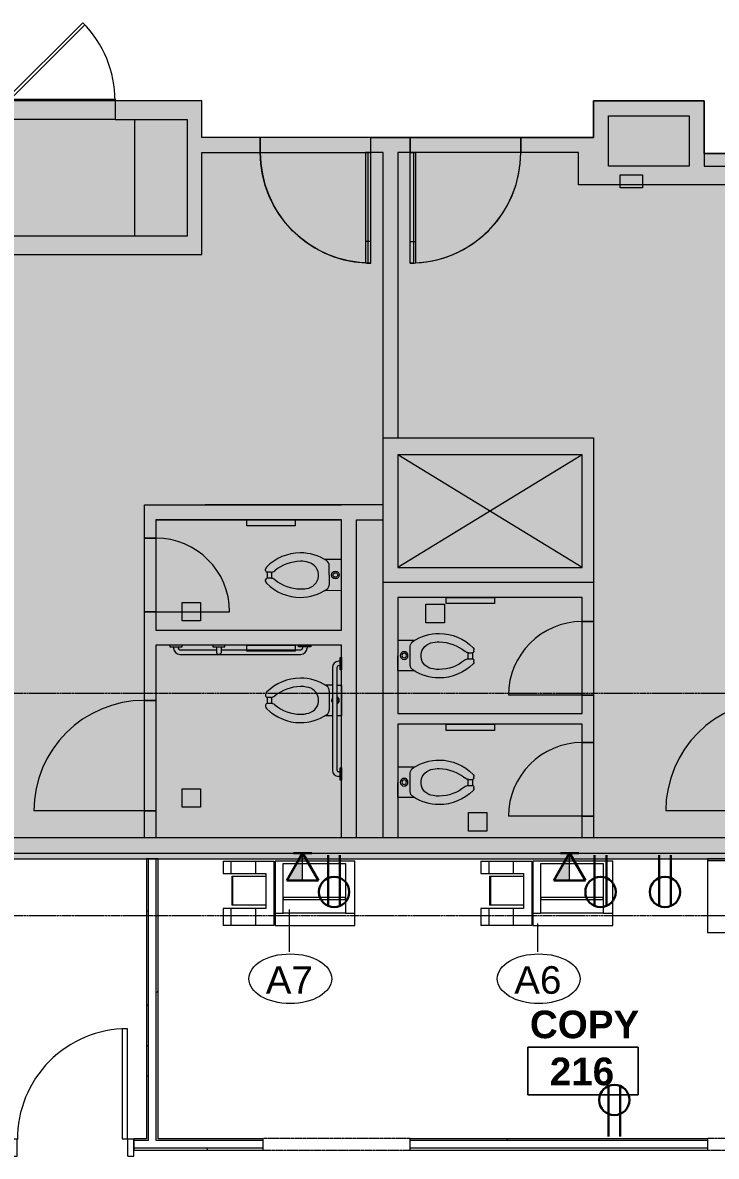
# Model space of a CAD drawing. Header units: inches. Extents: x 29752 to 31446, y 4278 to 5722.
# Drawn here: x 30234.2 to 30460.2, y 4689.3 to 5058.7 of the extents above; entities that cross this region are included whole.
import ezdxf

# ---------------------------------------------------------------- set-up
doc = ezdxf.new("R2010")
doc.units = ezdxf.units.IN
doc.header["$MEASUREMENT"] = 0
for name, pattern in [('Grid Line 1_2_', [0.875, 0.5, -0.125, 0.125, -0.125]), ('IMPORT-HIDDEN2 _3_', [0]), ('Overhead', [0.15625, 0.09375, -0.0625])]:
    doc.linetypes.add(name, pattern=pattern)
for name, color, linetype, lineweight in [('1900 Duke Street_2nd Flr_LINKED_dwg', 8, 'Continuous', 9), ('A-ANNO-NOTE', 131, 'Continuous', 30), ('A-AREA-IDEN', 2, 'Continuous', 9), ('A-DETL-GENF', 92, 'Continuous', 9), ('A-DETL-MEDM', 33, 'Continuous', 20), ('A-DETL-THIN', 151, 'Continuous', 9), ('A-DOOR', 31, 'Continuous', 13), ('A-DOOR-FRAM', 31, 'Continuous', 20), ('A-WALL', 113, 'Continuous', 13), ('A-WALL-PATT', 111, 'Continuous', 13), ('AD-DOORS', 7, 'IMPORT-HIDDEN2 _3_', 9), ('AE-DOORS', 7, 'Continuous', 9), ('AE-ELEV', 7, 'Continuous', 9), ('AE-FIXTURE', 7, 'Continuous', 9), ('AE-MILLWORK', 7, 'Continuous', 9), ('AE-RCP-HEADERS', 7, 'Continuous', 9), ('AE-WALLS-PATT', 7, 'Continuous', 9), ('AE-WALLS-TENANT', 7, 'Continuous', 9), ('AN-DOORS', 7, 'Continuous', 9), ('AN-FIXTURE', 7, 'Continuous', 9), ('I-WALL', 2, 'Continuous', 13), ('Q-CASE', 31, 'Continuous', 9), ('Q-SPCQ', 91, 'Continuous', 9), ('Q-SPCQ-IDEN', 132, 'Continuous', 9), ('S-GRID', 1, 'Continuous', 9)]:
    doc.layers.add(name, color=color, linetype=linetype, lineweight=lineweight)
doc.styles.add('Arial', font='arial.ttf', dxfattribs={"height": 9})
doc.styles.add('Swis721 Lt BT_B', font='', dxfattribs={"height": 9})
doc.styles.get('Swis721 Lt BT_B').set_extended_font_data('Swis721 Lt BT', bold=True)
pattern_1 = [(0, (0, 0), (30.72, 7.68), [1.267, -21.773, 1.267, -21.773, -122.88]), (0, (0, 0), (30.72, 7.68), [-46.08, 1.267, -44.813, 1.267, -21.773, -53.76]), (0, (0, 0), (30.72, 7.68), [-115.2, 1.267, -14.093, 1.267, -37.133]), (120, (11.52, 3.84), (-22.0110751, 22.7643004), [1.267, -21.773, 1.267, -21.773, -122.88]), (120, (11.52, 3.84), (-22.0110751, 22.7643004), [-46.08, 1.267, -44.813, 1.267, -21.773, -53.76]), (120, (11.52, 3.84), (-22.0110751, 22.7643004), [-115.2, 1.267, -14.093, 1.267, -37.133]), (240, (15.36, 19.2), (-8.7089249, -30.4443004), [1.267, -21.773, 1.267, -21.773, -122.88]), (240, (15.36, 19.2), (-8.7089249, -30.4443004), [-46.08, 1.267, -44.813, 1.267, -21.773, -53.76]), (240, (15.36, 19.2), (-8.7089249, -30.4443004), [-115.2, 1.267, -14.093, 1.267, -37.133])]

# ---------------------------------------------------------------- blocks, each defined once
blk = doc.blocks.new('1900 Duke Street_2nd Flr_LINKED_dwg_X-CORE$0$DRMX-6424983-FIRST FLOOR POWER _ SIGNAL')
at = {"layer": 'AD-DOORS', "linetype": 'Continuous'}
for p, q in [((1261.94, 608.56), (1261.94, 637.56)), ((1261.94, 601.56), (1261.94, 608.56)), ((1262.94, 608.56), (1262.94, 601.58)), ((1262.94, 601.56), (1261.94, 601.56))]:
    blk.add_line(p, q, dxfattribs=at)
at = {"layer": 'AD-DOORS', "linetype": 'Continuous', "flags": 128}
blk.add_lwpolyline([(1261.94, 637.56), (1262.94, 637.56), (1262.94, 608.56)], dxfattribs=at)
blk = doc.blocks.new('1900 Duke Street_2nd Flr_LINKED_dwg_P-TOILET_FLUSHVALVE-6424991-FIRST FLOOR POWER _ SIGNAL')
at = {"layer": 'AN-FIXTURE'}
for p, q in [((-1.93, 24.75), (-1.5, 24.75)), ((-1, 23.03), (-1, 24.25)), ((1, 23.03), (1, 24.25)), ((1.5, 24.75), (1.93, 24.75)), ((-3.03, 4), (3.03, 4))]:
    blk.add_line(p, q, dxfattribs=at)
at = {"layer": 'AN-FIXTURE', "flags": 128}
blk.add_lwpolyline([(-5, 5.38), (-5, 0), (5, 0), (5, 5.38)], dxfattribs=at)
at = {"layer": 'AN-FIXTURE'}
for radius in [1.25, 0.75]:
    blk.add_circle((0, 2), radius, dxfattribs=at)
for centre, radius, start, end in [((8.25, 13.42), 15.5, 134.5865, 180.0002), ((-1.93, 23.75), 1, 90.0002, 134.5865), ((-1.5, 24.25), 0.5, 0.0002, 90.0002), ((-3, 23.03), 2, 320.7782, 0.0002), ((0, 12.45), 10.35, 84.3454, 95.6549), ((0, 12.45), 11.85, 85.1576, 94.8427), ((1.5, 24.25), 0.5, 90.0002, 180.0002), ((3, 23.03), 2, 180.0002, 219.2221), ((1.93, 23.75), 1, 45.4138, 90.0002), ((-8.25, 13.42), 15.5, 0.0002, 45.4138), ((9.04, 13.2), 13.54, 140.7782, 179.0697), ((-9.04, 13.2), 13.54, 0.9307, 39.2221), ((8.25, 13.42), 15.5, 180.0002, 213.358), ((2.54, 13.02), 7.05, 176.7524, 192.5126), ((-0.05, 11.81), 4.31, 184.1235, 345.5792), ((-2.54, 13.02), 7.05, 341.0374, 3.2479), ((-8.25, 13.42), 15.5, 326.6423, 0.0002), ((-3.03, 6), 2, 213.358, 270.0002), ((3.03, 6), 2, 270.0002, 326.6423)]:
    blk.add_arc(centre, radius, start, end, dxfattribs=at)
blk = doc.blocks.new('1900 Duke Street_2nd Flr_LINKED_dwg_P-TOILET_FLUSHVALVE-6424993-FIRST FLOOR POWER _ SIGNAL')
at = {"layer": 'AN-FIXTURE'}
for p, q in [((-1.93, 24.75), (-1.5, 24.75)), ((-1, 23.03), (-1, 24.25)), ((1, 23.03), (1, 24.25)), ((1.5, 24.75), (1.93, 24.75)), ((-3.03, 4), (3.03, 4))]:
    blk.add_line(p, q, dxfattribs=at)
at = {"layer": 'AN-FIXTURE', "flags": 128}
blk.add_lwpolyline([(-5, 5.38), (-5, 0), (5, 0), (5, 5.38)], dxfattribs=at)
at = {"layer": 'AN-FIXTURE'}
for radius in [1.25, 0.75]:
    blk.add_circle((0, 2), radius, dxfattribs=at)
for centre, radius, start, end in [((8.25, 13.42), 15.5, 134.5865, 180.0002), ((-1.93, 23.75), 1, 90.0002, 134.5865), ((-1.5, 24.25), 0.5, 0.0002, 90.0002), ((-3, 23.03), 2, 320.7782, 0.0002), ((0, 12.45), 10.35, 84.3454, 95.6549), ((0, 12.45), 11.85, 85.1576, 94.8427), ((1.5, 24.25), 0.5, 90.0002, 180.0002), ((3, 23.03), 2, 180.0002, 219.2221), ((1.93, 23.75), 1, 45.4138, 90.0002), ((-8.25, 13.42), 15.5, 0.0002, 45.4138), ((9.04, 13.2), 13.54, 140.7782, 179.0697), ((-9.04, 13.2), 13.54, 0.9307, 39.2221), ((8.25, 13.42), 15.5, 180.0002, 213.358), ((2.54, 13.02), 7.05, 176.7524, 192.5126), ((-0.05, 11.81), 4.31, 184.1235, 345.5792), ((-2.54, 13.02), 7.05, 341.0374, 3.2479), ((-8.25, 13.42), 15.5, 326.6423, 0.0002), ((-3.03, 6), 2, 213.358, 270.0002), ((3.03, 6), 2, 270.0002, 326.6423)]:
    blk.add_arc(centre, radius, start, end, dxfattribs=at)
blk = doc.blocks.new('1900 Duke Street_2nd Flr_LINKED_dwg_A$C22A20B6F-6424995-FIRST FLOOR POWER _ SIGNAL')
at = {"layer": 'AN-FIXTURE', "flags": 128}
for points in [[(-30.85, 104.37), (-15.1, 104.37), (-15.1, 102.37), (-30.85, 102.37)], [(174.51, 104.37), (190.26, 104.37), (190.26, 102.37), (174.51, 102.37)], [(34.12, 79.03), (49.87, 79.03), (49.87, 77.03), (34.12, 77.03)], [(-30.85, 63.5), (-15.1, 63.5), (-15.1, 61.5), (-30.85, 61.5)], [(174.51, 63.5), (190.26, 63.5), (190.26, 61.5), (174.51, 61.5)], [(34.12, 37.72), (49.87, 37.72), (49.87, 35.72), (34.12, 35.72)]]:
    blk.add_lwpolyline(points, close=True, dxfattribs=at)
blk = doc.blocks.new('1900 Duke Street_2nd Flr_LINKED_dwg_36 DOOR-6424997-FIRST FLOOR POWER _ SIGNAL')
at = {"layer": 'AN-DOORS'}
blk.add_hatch(color=256, dxfattribs=at).paths.add_polyline_path([(0, 36), (-1.75, 35.96), (-1.75, 29), (0, 29), (0, 35.99)], flags=0)
blk.add_line((0, 29), (-1.75, 29), dxfattribs=at)
at = {"layer": 'AN-DOORS', "flags": 128}
blk.add_lwpolyline([(0, 36), (0, 0), (-1.75, 0), (-1.75, 36)], dxfattribs=at)
at = {"layer": 'AN-DOORS'}
blk.add_arc((0, 0), 36, 90, 180, dxfattribs=at)
blk = doc.blocks.new('1900 Duke Street_2nd Flr_LINKED_dwg_36 DOOR-6424998-FIRST FLOOR POWER _ SIGNAL')
at = {"layer": 'AN-DOORS'}
blk.add_hatch(color=256, dxfattribs=at).paths.add_polyline_path([(0, 36), (0, 29), (-1.75, 29), (-1.75, 35.96), (-0.88, 35.99)], flags=0)
blk.add_line((0, 29), (-1.75, 29), dxfattribs=at)
at = {"layer": 'AN-DOORS', "flags": 128}
blk.add_lwpolyline([(0, 36), (0, 0), (-1.75, 0), (-1.75, 36)], dxfattribs=at)
at = {"layer": 'AN-DOORS'}
blk.add_arc((0, 0), 36, 90, 180, dxfattribs=at)
blk = doc.blocks.new('1900 Duke Street_2nd Flr_LINKED_dwg-5565117-FIRST FLOOR POWER _ SIGNAL')
at = {"layer": 'AE-WALLS-PATT'}
h = blk.add_hatch(color=256, dxfattribs=at)
h.paths.add_polyline_path([(1399.06, 407.39), (1466.31, 407.39), (1466.31, 409.27), (1091.56, 409.27), (1091.56, 408.97), (1067.56, 408.99), (1067.56, 409.27), (1009.81, 409.27), (1009.81, 408.95), (991.94, 408.95), (991.94, 408.39), (986.94, 408.39), (986.94, 408.95), (979.81, 408.97), (979.81, 420.95), (982.69, 420.95), (982.69, 445.06), (984.31, 445.06), (984.31, 449.94), (977.81, 449.94), (977.81, 407.39), (1358.81, 407.39)], flags=0)
h.paths.add_polyline_path([(1093.81, 414.27), (1093.81, 604.31), (1194.06, 604.31), (1194.06, 637.56), (1213.06, 637.56), (1213.06, 642.44), (1194.06, 642.44), (1194.06, 654.44), (1165.76, 654.44), (1165.76, 648.31), (1189.19, 648.31), (1189.19, 610.31), (1093.81, 610.31), (1093.81, 648.31), (1129.76, 648.31), (1129.76, 654.44), (1127.44, 654.44), (1127.44, 649.45), (1091.56, 649.45), (1091.56, 640.95), (1089.69, 640.95), (1089.69, 420.99), (1091.56, 420.97), (1091.56, 414.27), (1093.6, 414.27)], flags=0)
h.paths.add_polyline_path([(979.81, 611.94), (984.31, 611.94), (984.31, 616.81), (982.69, 616.81), (982.69, 640.95), (979.81, 640.95), (979.81, 652.95), (986.94, 652.95), (986.94, 654.44), (977.81, 654.44), (977.81, 611.94)], flags=0)
h.paths.add_polyline_path([(1055.56, 646.06), (1055.56, 649.45), (1003.81, 649.45), (1003.81, 646.06)], flags=0)
h = blk.add_hatch(color=256, dxfattribs=at)
h.paths.add_polyline_path([(1449.69, 414.27), (1449.69, 633.19), (1422.56, 633.19), (1422.56, 649.56), (1466.31, 649.56), (1466.31, 654.44), (1417.69, 654.44), (1417.69, 633.19), (1357.69, 633.19), (1357.69, 654.44), (1321.69, 654.44), (1321.69, 642.44), (1297.94, 642.44), (1297.94, 637.56), (1316.81, 637.56), (1316.81, 627.06), (1445.44, 627.06), (1445.44, 414.27), (1449.67, 414.27)], flags=0)
h.paths.add_polyline_path([(1352.81, 633.19), (1326.56, 633.19), (1326.56, 649.56), (1352.81, 649.56), (1352.81, 633.53)], flags=0)
for points in [[(1257.94, 544.59), (1257.94, 637.56), (1261.94, 637.56), (1261.94, 642.44), (1249.06, 642.44), (1249.06, 637.56), (1253.06, 637.56), (1253.06, 544.59)], [(1361.65, 633.19), (1417.69, 633.19), (1417.69, 637.31), (1357.69, 637.31), (1357.69, 633.19)], [(1239.56, 414.27), (1244.44, 414.27), (1244.44, 517.94), (1253.06, 517.94), (1253.06, 522.81), (1175.31, 522.81), (1175.31, 511.94), (1179.06, 511.94), (1179.06, 517.94), (1239.56, 517.94), (1239.56, 481.94), (1179.06, 481.94), (1179.06, 487.94), (1175.31, 487.94), (1175.31, 459.06), (1179.06, 459.06), (1179.06, 477.06), (1239.56, 477.03), (1239.56, 427.28)], [(1253.15, 414.27), (1257.94, 414.27), (1257.94, 451.28), (1317.94, 451.28), (1317.94, 445.31), (1321.69, 445.31), (1321.69, 460.75), (1317.94, 460.75), (1317.94, 454.78), (1257.94, 454.78), (1257.94, 492.59), (1317.94, 492.59), (1317.94, 484.75), (1321.69, 484.75), (1321.69, 497.47), (1253.06, 497.47), (1253.06, 414.27)], [(1175.31, 414.27), (1179.06, 414.27), (1179.06, 423.06), (1175.31, 423.06), (1175.31, 420.97)], [(1317.94, 414.27), (1321.69, 414.27), (1321.69, 421.31), (1317.94, 421.31)]]:
    blk.add_hatch(color=256, dxfattribs=at).paths.add_polyline_path(points, flags=0)
h = blk.add_hatch(color=256, dxfattribs=at)
h.paths.add_polyline_path([(1253.06, 497.47), (1321.69, 497.47), (1321.69, 544.59), (1253.06, 544.59), (1253.06, 502.34)], flags=0)
h.paths.add_polyline_path([(1317.94, 502.34), (1257.94, 502.34), (1257.94, 539.09), (1317.94, 539.09), (1317.94, 511.94)], flags=0)
at = {"layer": 'AD-DOORS', "linetype": 'Continuous'}
for p, q in [((1248.06, 637.56), (1248.06, 608.56)), ((1249.06, 608.56), (1249.06, 637.56)), ((1248.06, 608.56), (1248.06, 601.58)), ((1249.06, 601.56), (1249.06, 608.56)), ((1248.06, 601.56), (1249.06, 601.56))]:
    blk.add_line(p, q, dxfattribs=at)
for centre, start, end in [((1249.06, 637.56), 180, 267.2068), ((1261.94, 637.56), 272.7932, 0), ((1249.06, 637.56), 267.2068, 268.5936), ((1249.06, 637.56), 268.6123, 270), ((1261.94, 637.56), 270, 271.3877), ((1261.94, 637.56), 271.4064, 272.7932)]:
    blk.add_arc(centre, 36, start, end, dxfattribs=at)
at = {"layer": 'AE-DOORS'}
for p, q in [((1249.06, 637.56), (1248.06, 637.56)), ((1179.06, 487.94), (1203.06, 487.94)), ((1317.94, 460.75), (1293.94, 460.75)), ((1175.31, 423.06), (1139.31, 423.06)), ((1317.94, 421.31), (1293.94, 421.31)), ((1381.19, 423.06), (1345.19, 423.06))]:
    blk.add_line(p, q, dxfattribs=at)
at = {"layer": 'AE-DOORS', "flags": 128}
blk.add_lwpolyline([(1129.76, 654.44), (1130.47, 653.73), (1155.93, 679.19), (1155.22, 679.89)], close=True, dxfattribs=at)
at = {"layer": 'AE-DOORS'}
for centre, radius, start, end in [((1129.76, 654.44), 36, 0, 45), ((1179.06, 487.94), 24, 0, 90), ((1317.94, 460.75), 24, 90, 180), ((1175.31, 423.06), 36, 90, 180), ((1381.19, 423.06), 36, 90, 180), ((1317.94, 421.31), 24, 90, 180)]:
    blk.add_arc(centre, radius, start, end, dxfattribs=at)
at = {"layer": 'AE-ELEV'}
for p, q in [((1317.94, 502.34), (1257.94, 539.09)), ((1317.94, 539.09), (1257.94, 502.34))]:
    blk.add_line(p, q, dxfattribs=at)
at = {"layer": 'AE-FIXTURE'}
for p, q in [((1184.84, 476.56), (1184.84, 476.06)), ((1186.34, 476.56), (1186.34, 476.06)), ((1198.81, 476.56), (1198.81, 474.56)), ((1200.31, 476.56), (1200.31, 474.56)), ((1226.81, 476.56), (1226.81, 476.06)), ((1228.31, 476.56), (1228.31, 476.06)), ((1186.84, 475.56), (1198.81, 475.56)), ((1186.84, 474.06), (1226.31, 474.06)), ((1200.31, 475.56), (1226.31, 475.56)), ((1236.56, 469.81), (1236.56, 436.29)), ((1238.06, 469.81), (1238.06, 436.29)), ((1239.06, 471.81), (1238.56, 471.81)), ((1239.06, 470.31), (1238.56, 470.31)), ((1239.06, 435.79), (1238.56, 435.79)), ((1239.06, 434.29), (1238.56, 434.29))]:
    blk.add_line(p, q, dxfattribs=at)
at = {"layer": 'AE-FIXTURE', "flags": 128}
for points in [[(1330.36, 626.13), (1330.36, 630.27), (1337.62, 630.27), (1337.62, 626.13)], [(1187.59, 476.56), (1187.59, 477.06), (1183.59, 477.06), (1183.59, 476.56)], [(1201.56, 476.56), (1201.56, 477.06), (1197.56, 477.06), (1197.56, 476.56)], [(1229.56, 476.56), (1225.56, 476.56), (1225.56, 477.06), (1229.56, 477.06)], [(1239.06, 473.06), (1239.56, 473.06), (1239.56, 469.06), (1239.06, 469.06)], [(1239.56, 433.04), (1239.06, 433.04), (1239.06, 437.04), (1239.56, 437.04)]]:
    blk.add_lwpolyline(points, close=True, dxfattribs=at)
at = {"layer": 'AE-FIXTURE'}
for centre, radius, start, end in [((1186.84, 476.06), 2, 180, 270), ((1186.84, 476.06), 0.5, 180, 270), ((1199.56, 474.88), 0.812, 202.6199, 337.3801), ((1226.31, 476.06), 0.5, 270, 0), ((1226.31, 476.06), 2, 270, 0), ((1238.56, 469.81), 2, 90, 180), ((1238.56, 469.81), 0.5, 90, 180), ((1238.56, 436.29), 2, 180, 270), ((1238.56, 436.29), 0.5, 180, 270)]:
    blk.add_arc(centre, radius, start, end, dxfattribs=at)
at = {"layer": 'AE-MILLWORK'}
blk.add_line((1172.19, 610.31), (1172.19, 648.31), dxfattribs=at)
at = {"layer": 'AE-RCP-HEADERS', "flags": 128}
for points in [[(1129.76, 655), (1165.76, 655), (1165.76, 648.31), (1129.76, 648.31)], [(1213.06, 637.56), (1249.06, 637.56), (1249.06, 642.44), (1213.06, 642.44)], [(1261.94, 642.44), (1297.94, 642.44), (1297.94, 637.56), (1261.94, 637.56)], [(1175.31, 511.94), (1179.06, 511.94), (1179.06, 487.94), (1175.31, 487.94)], [(1317.94, 484.75), (1321.69, 484.75), (1321.69, 460.75), (1317.94, 460.75)], [(1175.31, 459.06), (1179.06, 459.06), (1179.06, 423.06), (1175.31, 423.06)], [(1317.94, 445.31), (1321.69, 445.31), (1321.69, 421.31), (1317.94, 421.31)]]:
    blk.add_lwpolyline(points, close=True, dxfattribs=at)
at = {"layer": 'AE-WALLS-TENANT'}
for p, q in [((1357.69, 637.31), (1417.69, 637.31)), ((1253.06, 522.81), (1195.06, 522.81)), ((1179.06, 517.94), (1239.06, 517.94)), ((1321.69, 497.47), (1253.06, 497.47)), ((1048.69, 407.39), (1175.99, 407.39)), ((1179.74, 407.39), (1358.81, 407.39))]:
    blk.add_line(p, q, dxfattribs=at)
at = {"layer": 'AE-WALLS-TENANT', "flags": 128}
for points in [[(1093.81, 414.27), (1093.81, 604.31), (1194.06, 604.31), (1194.06, 637.56), (1213.06, 637.56), (1213.06, 642.44), (1194.06, 642.44), (1194.06, 654.44), (1165.76, 654.44), (1165.76, 648.31), (1189.19, 648.31), (1189.19, 610.31), (1093.81, 610.31), (1093.81, 648.31), (1129.76, 648.31), (1129.76, 654.44), (1127.44, 654.44)], [(1445.44, 414.27), (1445.44, 627.06), (1316.81, 627.06), (1316.81, 637.56), (1297.94, 637.56), (1297.94, 642.44), (1321.69, 642.44), (1321.69, 654.44), (1357.69, 654.44), (1357.69, 633.19), (1417.69, 633.19), (1417.69, 654.44), (1453.38, 654.44)], [(1253.06, 414.27), (1253.06, 637.56), (1249.06, 637.56), (1249.06, 642.44), (1261.94, 642.44), (1261.94, 637.56), (1257.94, 637.56), (1257.94, 544.59)], [(1253.06, 544.59), (1321.69, 544.59), (1321.69, 484.75), (1317.94, 484.75), (1317.94, 492.59), (1257.94, 492.59), (1257.94, 454.78), (1317.94, 454.78), (1317.94, 460.75), (1321.69, 460.75), (1321.69, 445.31), (1317.94, 445.31), (1317.94, 451.28), (1257.94, 451.28), (1257.94, 414.27)], [(1239.56, 414.27), (1239.56, 477.06), (1179.06, 477.06), (1179.06, 459.06), (1175.31, 459.06), (1175.31, 487.94), (1179.06, 487.94), (1179.06, 481.94), (1239.56, 481.94), (1239.56, 517.94), (1179.06, 517.94), (1179.06, 511.94), (1175.31, 511.94), (1175.31, 522.81), (1239.56, 522.81)], [(1244.44, 414.27), (1244.44, 517.94), (1253.06, 517.94)], [(1175.31, 414.27), (1175.31, 423.06), (1179.06, 423.06), (1179.06, 414.27)], [(1317.94, 414.27), (1317.94, 421.31), (1321.69, 421.31), (1321.69, 414.27)]]:
    blk.add_lwpolyline(points, dxfattribs=at)
for points in [[(1352.81, 633.19), (1326.56, 633.19), (1326.56, 649.56), (1352.81, 649.56)], [(1257.94, 539.09), (1257.94, 502.34), (1317.94, 502.34), (1317.94, 539.09)]]:
    blk.add_lwpolyline(points, close=True, dxfattribs=at)
at = {"layer": 'AN-FIXTURE'}
for p, q in [((1236.56, 464.06), (1234.18, 464.06)), ((1235.56, 462.09), (1235.56, 456.04)), ((1214.81, 460.99), (1214.81, 460.56)), ((1216.53, 460.06), (1215.31, 460.06)), ((1216.53, 458.06), (1215.31, 458.06)), ((1214.81, 457.56), (1214.81, 457.13)), ((1236.56, 454.06), (1234.18, 454.06))]:
    blk.add_line(p, q, dxfattribs=at)
at = {"layer": 'AN-FIXTURE', "flags": 128}
for points in [[(1187.58, 491.01), (1193.58, 491.01), (1193.58, 485.01), (1187.58, 485.01)], [(1267.06, 490.39), (1273.06, 490.39), (1273.06, 484.39), (1267.06, 484.39)], [(1187.58, 430.27), (1193.58, 430.27), (1193.58, 424.27), (1187.58, 424.27)], [(1280.88, 422.49), (1286.88, 422.49), (1286.88, 416.49), (1280.88, 416.49)]]:
    blk.add_lwpolyline(points, close=True, dxfattribs=at)
blk.add_lwpolyline([(1238.06, 464.06), (1239.56, 464.06), (1239.56, 454.06), (1238.06, 454.06)], dxfattribs=at)
at = {"layer": 'AN-FIXTURE'}
for centre, radius, start, end in [((1226.14, 450.81), 15.5, 89.9998, 135.4135), ((1226.14, 450.81), 15.5, 56.642, 89.9998), ((1226.36, 450.02), 13.54, 90.9303, 129.2218), ((1226.54, 456.53), 7.05, 77.4874, 93.2476), ((1227.76, 459.11), 4.31, 284.4208, 85.8765), ((1233.56, 462.09), 2, 359.9998, 56.642), ((1215.81, 460.99), 1, 135.4135, 179.9998), ((1215.31, 460.56), 0.5, 179.9998, 269.9998), ((1215.31, 457.56), 0.5, 89.9998, 179.9998), ((1227.11, 459.06), 11.85, 175.1573, 184.8424), ((1216.53, 462.06), 2, 269.9998, 309.2218), ((1216.53, 456.06), 2, 50.7779, 89.9998), ((1227.11, 459.06), 10.35, 174.3451, 185.6546), ((1237.56, 459.06), 1.25, 143.1679, 216.8321), ((1237.56, 459.06), 1.25, 293.5535, 66.4465), ((1237.56, 459.06), 0.75, 311.7597, 48.2403), ((1215.81, 457.13), 1, 179.9998, 224.5862), ((1226.14, 467.31), 15.5, 224.5862, 269.9998), ((1226.36, 468.1), 13.54, 230.7779, 269.0693), ((1226.54, 461.6), 7.05, 266.7521, 288.9626), ((1226.14, 467.31), 15.5, 269.9998, 303.3577), ((1233.56, 456.04), 2, 303.3577, 359.9998)]:
    blk.add_arc(centre, radius, start, end, dxfattribs=at)
at = {"extrusion": (0, 0, -1)}
for name, p, zscale, rotation in [('1900 Duke Street_2nd Flr_LINKED_dwg_36 DOOR-6424998-FIRST FLOOR POWER _ SIGNAL', (-1249.06, 637.56), -1, 180), ('1900 Duke Street_2nd Flr_LINKED_dwg_P-TOILET_FLUSHVALVE-6424993-FIRST FLOOR POWER _ SIGNAL', (-1257.94, 473.69), -0.9999999999999999, 90.21970898997775), ('1900 Duke Street_2nd Flr_LINKED_dwg_P-TOILET_FLUSHVALVE-6424993-FIRST FLOOR POWER _ SIGNAL', (-1257.94, 432.42), -0.9999999999999999, 90.21970898997775)]:
    blk.add_blockref(name, p, dxfattribs=dict(at, zscale=zscale, rotation=rotation))
for name, p in [('1900 Duke Street_2nd Flr_LINKED_dwg_X-CORE$0$DRMX-6424983-FIRST FLOOR POWER _ SIGNAL', (0, 0)), ('1900 Duke Street_2nd Flr_LINKED_dwg_A$C22A20B6F-6424995-FIRST FLOOR POWER _ SIGNAL', (1239.56, 413.56))]:
    blk.add_blockref(name, p)
for name, p, rotation in [('1900 Duke Street_2nd Flr_LINKED_dwg_36 DOOR-6424997-FIRST FLOOR POWER _ SIGNAL', (1261.94, 637.56), 180), ('1900 Duke Street_2nd Flr_LINKED_dwg_P-TOILET_FLUSHVALVE-6424991-FIRST FLOOR POWER _ SIGNAL', (1239.56, 499.94), 90.21970898997775)]:
    blk.add_blockref(name, p, dxfattribs=dict(rotation=rotation))
blk = doc.blocks.new('Door-Opening - 30_ x 84_-5950427-FIRST FLOOR POWER _ SIGNAL')
at = {"layer": 'A-DETL-GENF', "linetype": 'Overhead'}
for p, q in [((23.68, 1.88), (-24.32, 1.88)), ((-24.32, -1.87), (23.68, -1.87))]:
    blk.add_line(p, q, dxfattribs=at)
at = {"layer": 'A-DETL-MEDM'}
for p, q in [((-24.32, 1.88), (-24.32, -1.87)), ((23.68, -1.87), (23.68, 1.88))]:
    blk.add_line(p, q, dxfattribs=at)
blk = doc.blocks.new('Single Flush - OTJ_SOLIDFLUSH_ALUM-5854608-FIRST FLOOR POWER _ SIGNAL')
at = {"layer": 'A-DOOR', "lineweight": 20}
for p, q in [((16.15625, 37.6875), (16.15625, 1.875)), ((17.90625, 37.6875), (16.15625, 37.6875)), ((17.90625, 1.875), (17.90625, 37.6875)), ((16.15625, 1.875), (17.90625, 1.875))]:
    blk.add_line(p, q, dxfattribs=at)
at = {"layer": 'A-DOOR', "lineweight": 9}
blk.add_arc((17.90625, 1.875), 35.8125, 90, 180.5, dxfattribs=at)
at = {"layer": 'A-DOOR-FRAM'}
for p, q in [((-20, -3.875), (-20, 1.875)), ((-20, 1.875), (-18, 1.875)), ((-18, -3.875), (-18, 1.875)), ((18.000004, -3.875), (18.000004, 1.875)), ((18.000004, 1.875), (20.000004, 1.875)), ((20.000004, -3.875), (20.000004, 1.875)), ((-20, -3.875), (-18, -3.875)), ((18.000004, -3.875), (20.000004, -3.875))]:
    blk.add_line(p, q, dxfattribs=at)
blk = doc.blocks.new('C-L SHAPE COUNTER TOP - C-L SHAPE COUNTER TOP-6428071-FIRST FLOOR POWER _ SIGNAL')
at = {"layer": 'Q-CASE'}
for p, q in [((0.5, 60), (0, 60)), ((0.5, 0.5), (0.5, 60)), ((24, 60), (0.5, 60)), ((24, 24), (24, 60)), ((111, 24), (24, 24)), ((111, 0.5), (111, 24)), ((0, 0), (111, 0)), ((111, 0.5), (0.5, 0.5)), ((111, 0), (111, 0.5))]:
    blk.add_line(p, q, dxfattribs=at)
blk = doc.blocks.new('A-Copier-Floor - A-Copier-Floor 4-6424920-FIRST FLOOR POWER _ SIGNAL')
at = {"layer": 'Q-SPCQ'}
for p, q in [((-30.09, 11.47), (-27.49, 11.47)), ((-30.09, 11.47), (-30.09, 7.47)), ((-27.49, 11.47), (-19.49, 11.47)), ((-27.49, 11.47), (-27.49, 7.47)), ((-19.49, 11.47), (-13.49, 11.47)), ((-19.49, 11.47), (-19.49, 7.47)), ((-13.49, 11.47), (-13.49, -9.53)), ((12.91, 11.47), (-13.09, 11.47)), ((-13.09, 11.47), (-13.09, -5.51)), ((12.91, -5.51), (12.91, 11.47)), ((-30.09, 7.47), (-27.49, 7.47)), ((-27.49, 7.47), (-19.49, 7.47)), ((-19.49, 7.47), (-16.13, 7.47)), ((-16.13, 7.47), (-16.13, -3.97)), ((-13.29, 10.49), (-13.29, 8.47)), ((-13.29, 10.49), (-13.1, 10.49)), ((-13.1, 8.47), (-13.29, 8.47)), ((-10.52, -5.51), (-10.52, 10.67)), ((-10.52, 10.67), (9.82, 10.67)), ((9.82, 10.67), (9.82, -5.51)), ((-27.26, 6.6), (-26.84, 6.6)), ((-27.26, 6.6), (-27.26, -2.84)), ((-26.84, 6.6), (-16.13, 6.6)), ((-26.84, -2.84), (-26.84, 6.6)), ((-26.84, -2.84), (-27.26, -2.84)), ((-16.13, -2.84), (-26.84, -2.84)), ((9.82, -0.4), (-10.52, -0.4)), ((-10.52, -0.4), (-10.52, -1.03)), ((-10.52, -1.03), (9.82, -1.03)), ((9.82, -1.03), (9.82, -0.4)), ((-27.49, -3.97), (-30.09, -3.97)), ((-30.09, -3.97), (-30.09, -9.53)), ((-19.49, -3.97), (-27.49, -3.97)), ((-27.49, -3.97), (-27.49, -9.53)), ((-16.13, -3.97), (-19.49, -3.97)), ((-19.49, -3.97), (-19.49, -9.53)), ((-13.29, -5.51), (-13.29, -7.53)), ((-13.29, -5.51), (-13.1, -5.51)), ((-13.09, -5.51), (-10.52, -5.51)), ((-13.09, -5.51), (-13.09, -9.53)), ((9.82, -5.51), (-10.52, -5.51)), ((9.82, -5.51), (12.91, -5.51)), ((12.91, -9.53), (12.91, -5.51)), ((-27.49, -9.53), (-30.09, -9.53)), ((-19.49, -9.53), (-27.49, -9.53)), ((-13.49, -9.53), (-19.49, -9.53)), ((-13.1, -7.53), (-13.29, -7.53)), ((-13.09, -9.53), (12.91, -9.53))]:
    blk.add_line(p, q, dxfattribs=at)
blk = doc.blocks.new('A-Copier-Floor - A-Copier-Floor 3-6424892-FIRST FLOOR POWER _ SIGNAL')
at = {"layer": 'Q-SPCQ'}
for p, q in [((-30.09, 11.47), (-27.49, 11.47)), ((-30.09, 11.47), (-30.09, 7.47)), ((-27.49, 11.47), (-19.49, 11.47)), ((-27.49, 11.47), (-27.49, 7.47)), ((-19.49, 11.47), (-13.49, 11.47)), ((-19.49, 11.47), (-19.49, 7.47)), ((-13.49, 11.47), (-13.49, -9.53)), ((12.91, 11.47), (-13.09, 11.47)), ((-13.09, 11.47), (-13.09, -5.51)), ((12.91, -5.51), (12.91, 11.47)), ((-30.09, 7.47), (-27.49, 7.47)), ((-27.49, 7.47), (-19.49, 7.47)), ((-19.49, 7.47), (-16.13, 7.47)), ((-16.13, 7.47), (-16.13, -3.97)), ((-13.29, 10.49), (-13.29, 8.47)), ((-13.29, 10.49), (-13.1, 10.49)), ((-13.1, 8.47), (-13.29, 8.47)), ((-10.52, -5.51), (-10.52, 10.67)), ((-10.52, 10.67), (9.82, 10.67)), ((9.82, 10.67), (9.82, -5.51)), ((-27.26, 6.6), (-26.84, 6.6)), ((-27.26, 6.6), (-27.26, -2.84)), ((-26.84, 6.6), (-16.13, 6.6)), ((-26.84, -2.84), (-26.84, 6.6)), ((-26.84, -2.84), (-27.26, -2.84)), ((-16.13, -2.84), (-26.84, -2.84)), ((9.82, -0.4), (-10.52, -0.4)), ((-10.52, -0.4), (-10.52, -1.03)), ((-10.52, -1.03), (9.82, -1.03)), ((9.82, -1.03), (9.82, -0.4)), ((-27.49, -3.97), (-30.09, -3.97)), ((-30.09, -3.97), (-30.09, -9.53)), ((-19.49, -3.97), (-27.49, -3.97)), ((-27.49, -3.97), (-27.49, -9.53)), ((-16.13, -3.97), (-19.49, -3.97)), ((-19.49, -3.97), (-19.49, -9.53)), ((-13.29, -5.51), (-13.29, -7.53)), ((-13.29, -5.51), (-13.1, -5.51)), ((-13.09, -5.51), (-10.52, -5.51)), ((-13.09, -5.51), (-13.09, -9.53)), ((9.82, -5.51), (-10.52, -5.51)), ((9.82, -5.51), (12.91, -5.51)), ((12.91, -9.53), (12.91, -5.51)), ((-27.49, -9.53), (-30.09, -9.53)), ((-19.49, -9.53), (-27.49, -9.53)), ((-13.49, -9.53), (-19.49, -9.53)), ((-13.1, -7.53), (-13.29, -7.53)), ((-13.09, -9.53), (12.91, -9.53))]:
    blk.add_line(p, q, dxfattribs=at)
blk = doc.blocks.new('Room Tag - Room Name and Number-3379422-FIRST FLOOR POWER _ SIGNAL')
at = {"layer": 'A-AREA-IDEN'}
for p, q in [((-0.1881, -0.1636), (-0.1881, -0.0018)), ((-0.1881, -0.0018), (0.1869, -0.0018)), ((0.1869, -0.0018), (-0.1881, -0.0018)), ((-0.1881, -0.0018), (-0.1881, -0.1636)), ((0.1869, -0.0018), (0.1869, -0.1636)), ((0.1869, -0.1636), (0.1869, -0.0018)), ((0.1869, -0.1636), (-0.1881, -0.1636)), ((-0.1881, -0.1636), (0.1869, -0.1636))]:
    blk.add_line(p, q, dxfattribs=at)
blk = doc.blocks.new('Appliance_Specialty Equipment Tag - Standard-3515593-FIRST FLOOR POWER _ SIGNAL')
at = {"layer": 'Q-SPCQ-IDEN'}
blk.add_ellipse((-0.0499, 0.0037), major_axis=(-0.1406, 0), ratio=0.600473, dxfattribs=at)

msp = doc.modelspace()

# ---------------------------------------------------------------- hatches: boundary and pattern name
at = {"layer": 'A-ANNO-NOTE', "lineweight": 9}
for points in [[(30320.22, 4779.21), (30325.38, 4779.21), (30325.38, 4788.15), (30321.37, 4781.21)], [(30407.22, 4779.21), (30412.38, 4779.21), (30412.38, 4788.15), (30408.37, 4781.21)]]:
    msp.add_hatch(color=256, dxfattribs=at).paths.add_polyline_path(points, flags=0)
at = {"layer": 'A-DETL-GENF'}
h = msp.add_hatch(color=254, dxfattribs=at)
h.paths.add_polyline_path([(30085.49, 4991.45), (30086.36, 4991.45), (30086.36, 4991.2), (30085.49, 4991.2)], flags=0)
h.paths.add_polyline_path([(30090.49, 4787.2), (30090.49, 4787.77), (30102.36, 4787.78), (30102.36, 4788.08), (30101.11, 4788.08), (30101.11, 4793.08), (30102.36, 4793.08), (30102.36, 4799.77), (30181.36, 4799.8), (30181.36, 4907.12), (30090.49, 4907.12), (30090.49, 4911.12), (30181.36, 4911.12), (30181.36, 5019.77), (30184.86, 5019.77), (30184.86, 4799.8), (30188.24, 4799.8), (30188.24, 5019.77), (30190.11, 5019.77), (30190.11, 5028.27), (30154.11, 5028.27), (30154.11, 5024.87), (30102.36, 5024.87), (30102.36, 5023.25), (30154.11, 5023.25), (30154.11, 5019.75), (30090.49, 5019.77), (30090.49, 5028.27), (30085.49, 5028.27), (30085.49, 4991.45), (30083.49, 4991.45), (30083.49, 4990.75), (30076.36, 4990.75), (30076.36, 4948.75), (30083.49, 4948.75), (30083.49, 4942.95), (30085.49, 4942.95), (30085.49, 4871.45), (30086.36, 4871.45), (30086.36, 4871.2), (30084.49, 4871.2), (30084.49, 4870.75), (30076.36, 4870.75), (30076.36, 4828.75), (30084.49, 4828.75), (30084.49, 4823.2), (30086.36, 4823.2), (30086.36, 4822.95), (30085.49, 4822.95), (30085.49, 4799.77), (30082.86, 4799.77), (30082.86, 4823.87), (30081.24, 4823.87), (30081.24, 4799.77), (30078.36, 4799.77), (30078.36, 4787.77), (30085.49, 4787.76), (30085.49, 4787.2)], flags=0)
h.paths.add_polyline_path([(29930.86, 4791.08), (29930.86, 4796.25), (29872.39, 4796.25), (29872.39, 4791.09)], flags=0)
h.paths.add_polyline_path([(30479.74, 4793.08), (30479.74, 4801.87), (30483.49, 4801.87), (30483.49, 4793.08), (30543.99, 4793.08), (30543.99, 4855.87), (30483.49, 4855.84), (30483.49, 4837.87), (30479.74, 4837.87), (30479.74, 4866.75), (30483.49, 4866.75), (30483.49, 4860.75), (30543.99, 4860.75), (30543.99, 4896.75), (30483.49, 4896.75), (30483.49, 4890.75), (30479.74, 4890.75), (30479.74, 4901.62), (30543.99, 4901.62), (30543.99, 5005.87), (30415.36, 5005.87), (30415.36, 5016.37), (30396.49, 5016.37), (30396.49, 5021.25), (30360.49, 5021.25), (30360.49, 5016.37), (30356.49, 5016.37), (30356.49, 4923.4), (30420.24, 4923.4), (30420.24, 4863.56), (30416.49, 4863.56), (30416.49, 4871.4), (30356.49, 4871.4), (30356.49, 4833.59), (30416.49, 4833.59), (30416.49, 4839.56), (30420.24, 4839.56), (30420.24, 4824.12), (30416.49, 4824.12), (30416.49, 4830.09), (30356.49, 4830.09), (30356.49, 4793.08), (30416.49, 4793.08), (30416.49, 4800.12), (30420.24, 4800.12), (30420.24, 4793.08), (30445.51, 4793.08)], flags=0)
h.paths.add_polyline_path([(30548.24, 4793.08), (30564.86, 4793.08), (30564.86, 5028.37), (30521.11, 5028.37), (30521.11, 5012), (30548.24, 5012), (30548.24, 4855.84)], flags=0)
h.paths.add_polyline_path([(30351.61, 4793.08), (30351.61, 4896.75), (30342.99, 4896.75), (30342.99, 4793.08)], flags=0)
h.paths.add_polyline_path([(30579.11, 4793.08), (30662.93, 4793.08), (30662.93, 4811.78), (30670.99, 4811.78), (30670.99, 5007.78), (30662.93, 5007.78), (30662.93, 5027.12), (30656.86, 5027.12), (30656.86, 5033.25), (30620.86, 5033.25), (30620.86, 5027.12), (30579.11, 5027.12), (30579.11, 5001.78), (30570.99, 5001.78), (30570.99, 4811.78), (30579.11, 4811.78), (30579.11, 4806.09)], flags=0)
h.paths.add_polyline_path([(30328.28, 4793.08), (30338.11, 4793.08), (30338.11, 4855.87), (30277.61, 4855.87), (30277.61, 4837.87), (30273.86, 4837.87), (30273.86, 4866.75), (30277.61, 4866.75), (30277.61, 4860.75), (30338.11, 4860.75), (30338.11, 4896.75), (30277.61, 4896.75), (30277.61, 4890.75), (30273.86, 4890.75), (30273.86, 4901.62), (30351.61, 4901.62), (30351.61, 5016.37), (30347.61, 5016.37), (30347.61, 5021.25), (30311.61, 5021.25), (30311.61, 5016.37), (30292.61, 5016.37), (30292.61, 4983.12), (30192.36, 4983.12), (30192.36, 4886.87), (30220.78, 4886.87), (30220.78, 4883.12), (30192.36, 4883.12), (30192.36, 4851.33), (30211.11, 4851.33), (30211.11, 4847.58), (30192.36, 4847.58), (30192.36, 4793.08), (30273.86, 4793.08), (30273.86, 4801.87), (30277.61, 4801.87), (30277.61, 4793.08), (30315.25, 4793.08)], flags=0)
h.paths.add_polyline_path([(30108.36, 4793.08), (30166.11, 4793.08), (30166.11, 4796.23), (30108.36, 4796.23)], flags=0)
h.paths.add_polyline_path([(29872.39, 4799.75), (29948.61, 4799.77), (29948.61, 4828.75), (29951.49, 4828.75), (29951.49, 4870.75), (29948.61, 4870.75), (29948.61, 4917.77), (29872.39, 4917.75), (29872.39, 4799.77)], flags=0)
h.paths.add_polyline_path([(30082.86, 4875.62), (30082.86, 4943.87), (30081.24, 4943.87), (30081.24, 4875.62)], flags=0)
h.paths.add_polyline_path([(30393.41, 4881.15), (30416.49, 4881.15), (30416.49, 4917.9), (30356.49, 4917.9), (30356.49, 4881.15), (30391.43, 4881.15)], flags=0)
h.paths.add_polyline_path([(29878.39, 4921.25), (29930.86, 4921.25), (29930.86, 4929.77), (29950.24, 4929.77), (29950.24, 5027.14), (29872.39, 5027.14), (29872.39, 4929.77), (29878.39, 4929.77)], flags=0)
h.paths.add_polyline_path([(30086.36, 4942.95), (30085.49, 4942.95), (30085.49, 4943.2), (30086.36, 4943.2)], flags=0)
h.paths.add_polyline_path([(30347.61, 4980.37), (30345.86, 4980.42), (30345.86, 4987.37), (30347.61, 4987.37), (30347.61, 4980.38)], flags=0)
h.paths.add_polyline_path([(30360.49, 4980.37), (30360.49, 4987.37), (30362.24, 4987.37), (30362.24, 4980.42), (30361.36, 4980.38)], flags=0)
h.paths.add_polyline_path([(30195.61, 4989.12), (30195.61, 5027.12), (30192.36, 5027.12), (30192.36, 4989.12), (30192.5, 4989.12)], flags=0)
h.paths.add_polyline_path([(30228.31, 4989.12), (30287.74, 4989.12), (30287.74, 5027.12), (30264.31, 5027.12), (30264.31, 5033.25), (30228.31, 5033.25), (30228.31, 5027.12), (30199.74, 5027.12), (30199.74, 4989.12)], flags=0)
h.paths.add_polyline_path([(30082.86, 4995.62), (30082.86, 5019.77), (30081.24, 5019.77), (30081.24, 4995.62)], flags=0)
h.paths.add_polyline_path([(30434.99, 5012), (30451.36, 5012), (30451.36, 5028.37), (30425.11, 5028.37), (30425.11, 5012), (30430.35, 5012)], flags=0)
h.paths.add_polyline_path([(30676.99, 5027.62), (30677.11, 5027.62), (30677.09, 5031.37), (30676.99, 5031.37), (30676.99, 5028.25)], flags=0)
at = {"layer": 'A-WALL-PATT', "lineweight": 9}
msp.add_hatch(color=7, dxfattribs=at).paths.add_polyline_path([(30674.53, 4788.08), (30677.11, 4788.08), (30677.11, 4793.08), (30101.11, 4793.08), (30101.11, 4788.08), (30662.93, 4788.08)], flags=0)
h = msp.add_hatch(dxfattribs=at)
h.set_pattern_fill('FP_1', color=256, style=0, pattern_type=2)
h.set_pattern_definition(pattern_1)
h.paths.add_polyline_path([(30274.54, 4695.06), (30275.17, 4695.06), (30275.17, 4786.2), (30274.54, 4786.2), (30274.54, 4700.83)], flags=0)
h = msp.add_hatch(dxfattribs=at)
h.set_pattern_fill('FP_1', color=256, style=0, pattern_type=2)
h.set_pattern_definition(pattern_1)
h.paths.add_polyline_path([(30277.67, 4695.06), (30278.29, 4695.06), (30278.29, 4786.2), (30277.67, 4786.2), (30277.67, 4700.83)], flags=0)
h = msp.add_hatch(dxfattribs=at)
h.set_pattern_fill('FP_1', color=256, style=0, pattern_type=2)
h.set_pattern_definition(pattern_1)
h.paths.add_polyline_path([(30758.65, 4694.44), (30764.43, 4694.44), (30764.43, 4695.06), (30714.68, 4695.06), (30714.68, 4694.44), (30742.51, 4694.44)], flags=0)
h.paths.add_polyline_path([(30571.56, 4694.44), (30621.79, 4694.44), (30621.79, 4695.06), (30571.48, 4695.06), (30571.48, 4694.44)], flags=0)
h.paths.add_polyline_path([(30541.36, 4694.44), (30541.98, 4694.44), (30541.98, 4695.06), (30505.36, 4695.06), (30505.36, 4694.44), (30541.17, 4694.44)], flags=0)
h.paths.add_polyline_path([(30661.79, 4694.44), (30666.98, 4694.44), (30666.98, 4695.06), (30661.79, 4695.06)], flags=0)
h.paths.add_polyline_path([(30674.68, 4694.44), (30674.68, 4695.06), (30669.48, 4695.06), (30669.48, 4694.44), (30670.11, 4694.44)], flags=0)
h.paths.add_polyline_path([(30360.42, 4694.44), (30457.36, 4694.44), (30457.36, 4695.06), (30360.42, 4695.06)], flags=0)
h.paths.add_polyline_path([(30289.2, 4694.44), (30312.42, 4694.44), (30312.42, 4695.06), (30277.67, 4695.06), (30277.67, 4694.44)], flags=0)
h.paths.add_polyline_path([(30210.84, 4694.44), (30230.42, 4694.44), (30230.42, 4695.06), (30210.84, 4695.06), (30210.84, 4694.83)], flags=0)
h.paths.add_polyline_path([(30275.17, 4694.44), (30275.17, 4695.06), (30270.42, 4695.06), (30270.42, 4694.44)], flags=0)
h.paths.add_polyline_path([(30182.09, 4694.44), (30182.09, 4695.06), (30147.24, 4695.06), (30147.24, 4694.44), (30181.36, 4694.44)], flags=0)
h = msp.add_hatch(dxfattribs=at)
h.set_pattern_fill('FP_1', color=256, style=0, pattern_type=2)
h.set_pattern_definition(pattern_1)
h.paths.add_polyline_path([(30758.65, 4691.31), (30767.55, 4691.31), (30767.55, 4691.94), (30714.68, 4691.94), (30714.68, 4691.31), (30742.51, 4691.31)], flags=0)
h.paths.add_polyline_path([(30541.36, 4691.31), (30621.79, 4691.31), (30621.79, 4691.94), (30505.36, 4691.94), (30505.36, 4691.31), (30539.6, 4691.31)], flags=0)
h.paths.add_polyline_path([(30669.48, 4691.31), (30674.68, 4691.31), (30674.68, 4691.94), (30661.79, 4691.94), (30661.79, 4691.31), (30666.98, 4691.31)], flags=0)
h.paths.add_polyline_path([(30457.36, 4691.31), (30457.36, 4691.94), (30360.42, 4691.94), (30360.42, 4691.31), (30393.41, 4691.31)], flags=0)
h.paths.add_polyline_path([(30211.36, 4691.31), (30230.42, 4691.31), (30230.42, 4691.94), (30144.11, 4691.94), (30144.13, 4691.31), (30208.36, 4691.31)], flags=0)
h.paths.add_polyline_path([(30289.2, 4691.31), (30312.42, 4691.31), (30312.42, 4691.94), (30270.42, 4691.94), (30270.42, 4691.31), (30277.67, 4691.31)], flags=0)

# ---------------------------------------------------------------- linework, layer by layer
at = {"layer": 'A-ANNO-NOTE', "lineweight": 9}
for p, q in [((30325.38, 4788.15), (30320.22, 4779.21)), ((30325.38, 4779.21), (30325.38, 4788.15)), ((30412.38, 4788.15), (30407.22, 4779.21)), ((30412.38, 4779.21), (30412.38, 4788.15)), ((30320.22, 4779.21), (30325.38, 4779.21)), ((30407.22, 4779.21), (30412.38, 4779.21))]:
    msp.add_line(p, q, dxfattribs=at)
at = {"layer": 'A-ANNO-NOTE'}
for p, q in [((30325.38, 4788.15), (30320.22, 4779.21)), ((30325.42, 4788.08), (30320.26, 4779.15)), ((30322.42, 4788.08), (30328.42, 4788.08)), ((30325.38, 4788.15), (30330.54, 4779.21)), ((30325.42, 4788.08), (30330.57, 4779.15)), ((30333.76, 4787.42), (30333.76, 4770.9)), ((30337.59, 4787.42), (30337.59, 4770.9)), ((30412.38, 4788.15), (30407.22, 4779.21)), ((30412.42, 4788.08), (30407.26, 4779.15)), ((30409.42, 4788.08), (30415.42, 4788.08)), ((30412.38, 4788.15), (30417.54, 4779.21)), ((30412.42, 4788.08), (30417.57, 4779.15)), ((30420.57, 4787.42), (30420.57, 4770.9)), ((30424.41, 4787.42), (30424.41, 4770.9)), ((30441.57, 4787.42), (30441.57, 4770.9)), ((30445.41, 4787.42), (30445.41, 4770.9)), ((30330.54, 4779.21), (30320.22, 4779.21)), ((30330.57, 4779.15), (30320.26, 4779.15)), ((30417.54, 4779.21), (30407.22, 4779.21)), ((30417.57, 4779.15), (30407.26, 4779.15)), ((30425.06, 4695.72), (30425.06, 4712.24)), ((30428.89, 4695.72), (30428.89, 4712.24))]:
    msp.add_line(p, q, dxfattribs=at)
for centre in [(30335.67, 4775.46), (30422.49, 4775.46), (30443.49, 4775.46), (30426.98, 4707.68)]:
    msp.add_circle(centre, 4.95, dxfattribs=at)
at = {"layer": 'A-DETL-THIN'}
for p, q in [((30292.61, 5033.25), (30076.36, 5033.25)), ((30292.61, 5021.25), (30292.61, 5033.25)), ((30456.24, 5033.25), (30420.24, 5033.25)), ((30420.24, 5033.25), (30420.24, 5021.25)), ((30456.24, 5016.12), (30456.24, 5033.25)), ((30420.24, 5021.25), (30292.61, 5021.25)), ((30516.24, 5016.12), (30456.24, 5016.12)), ((30076.36, 4786.2), (30677.11, 4786.2))]:
    msp.add_line(p, q, dxfattribs=at)
at = {"layer": 'A-WALL'}
for p, q in [((30275.17, 4694.44), (30275.17, 4786.2)), ((30277.67, 4694.44), (30277.67, 4786.2)), ((30275.17, 4694.44), (30270.42, 4694.44)), ((30312.42, 4691.94), (30270.42, 4691.94)), ((30312.42, 4694.44), (30277.67, 4694.44)), ((30457.36, 4694.44), (30360.42, 4694.44)), ((30457.36, 4691.94), (30360.42, 4691.94))]:
    msp.add_line(p, q, dxfattribs=at)
at = {"layer": 'I-WALL', "color": 8, "lineweight": 20}
for p, q in [((30671.99, 4793.08), (30101.11, 4793.08)), ((30101.11, 4788.08), (30677.11, 4788.08))]:
    msp.add_line(p, q, dxfattribs=at)
at = {"layer": 'I-WALL'}
for p, q in [((30274.54, 4786.2), (30274.54, 4695.06)), ((30278.29, 4786.2), (30274.54, 4786.2)), ((30278.29, 4695.06), (30278.29, 4786.2)), ((30274.54, 4695.06), (30270.42, 4695.06)), ((30270.42, 4695.06), (30270.42, 4691.31)), ((30312.42, 4695.06), (30278.29, 4695.06)), ((30457.36, 4695.06), (30360.42, 4695.06)), ((30270.42, 4691.31), (30312.42, 4691.31)), ((30360.42, 4691.31), (30457.36, 4691.31))]:
    msp.add_line(p, q, dxfattribs=at)
at = {"layer": 'Q-SPCQ-IDEN'}
for p, q in [((30320.98, 4769.76), (30320.98, 4755.98)), ((30401.94, 4765.17), (30401.94, 4755.98))]:
    msp.add_line(p, q, dxfattribs=at)
at = {"layer": 'S-GRID', "linetype": 'Grid Line 1_2_'}
for p, q in [((31446.27, 4840.08), (29775.66, 4840.08)), ((31446.27, 4767.7), (29775.66, 4767.7))]:
    msp.add_line(p, q, dxfattribs=at)

# ---------------------------------------------------------------- block references
at = {"layer": '1900 Duke Street_2nd Flr_LINKED_dwg', "color": 7}
msp.add_blockref('1900 Duke Street_2nd Flr_LINKED_dwg-5565117-FIRST FLOOR POWER _ SIGNAL', (29098.55, 4378.81), dxfattribs=at)
at = {"layer": 'A-AREA-IDEN', "xscale": 95.99999999999994, "yscale": 95.99999999999994, "zscale": 95.99999999999994}
msp.add_blockref('Room Tag - Room Name and Number-3379422-FIRST FLOOR POWER _ SIGNAL', (30416.85, 4725.08), dxfattribs=at)
at = {"layer": 'A-DOOR'}
for name, p in [('Single Flush - OTJ_SOLIDFLUSH_ALUM-5854608-FIRST FLOOR POWER _ SIGNAL', (30250.42, 4693.19)), ('Door-Opening - 30_ x 84_-5950427-FIRST FLOOR POWER _ SIGNAL', (30336.74, 4693.19)), ('Door-Opening - 30_ x 84_-5950427-FIRST FLOOR POWER _ SIGNAL', (30481.68, 4693.19))]:
    msp.add_blockref(name, p, dxfattribs=at)
at = {"layer": 'Q-CASE', "rotation": 180}
msp.add_blockref('C-L SHAPE COUNTER TOP - C-L SHAPE COUNTER TOP-6428071-FIRST FLOOR POWER _ SIGNAL', (30568.36, 4786.2), dxfattribs=at)
at = {"layer": 'Q-SPCQ'}
for name, p in [('A-Copier-Floor - A-Copier-Floor 4-6424920-FIRST FLOOR POWER _ SIGNAL', (30329.56, 4774.04)), ('A-Copier-Floor - A-Copier-Floor 3-6424892-FIRST FLOOR POWER _ SIGNAL', (30413.56, 4774.04))]:
    msp.add_blockref(name, p, dxfattribs=at)
at = {"layer": 'Q-SPCQ-IDEN', "xscale": 95.99999999999994, "yscale": 95.99999999999994, "zscale": 95.99999999999994}
for p in [(30326.18, 4746.82), (30407.14, 4746.82)]:
    msp.add_blockref('Appliance_Specialty Equipment Tag - Standard-3515593-FIRST FLOOR POWER _ SIGNAL', p, dxfattribs=at)

# ---------------------------------------------------------------- texts
at = {"layer": 'A-AREA-IDEN', "char_height": 9, "attachment_point": 1, "style": 'Swis721 Lt BT_B'}
for s, insert, width in [('COPY', (30399.47, 4736.8), 41.814), ('216', (30405.95, 4721.48), 25.452)]:
    msp.add_mtext(s, dxfattribs=dict(at, insert=insert, width=width))
at = {"layer": 'Q-SPCQ-IDEN', "char_height": 9, "width": 18.786, "attachment_point": 1, "style": 'Arial'}
for s, insert in [('A7', (30313.4, 4751.27)), ('A6', (30394.36, 4751.27))]:
    msp.add_mtext(s, dxfattribs=dict(at, insert=insert))

doc.saveas('drawing.dxf')
